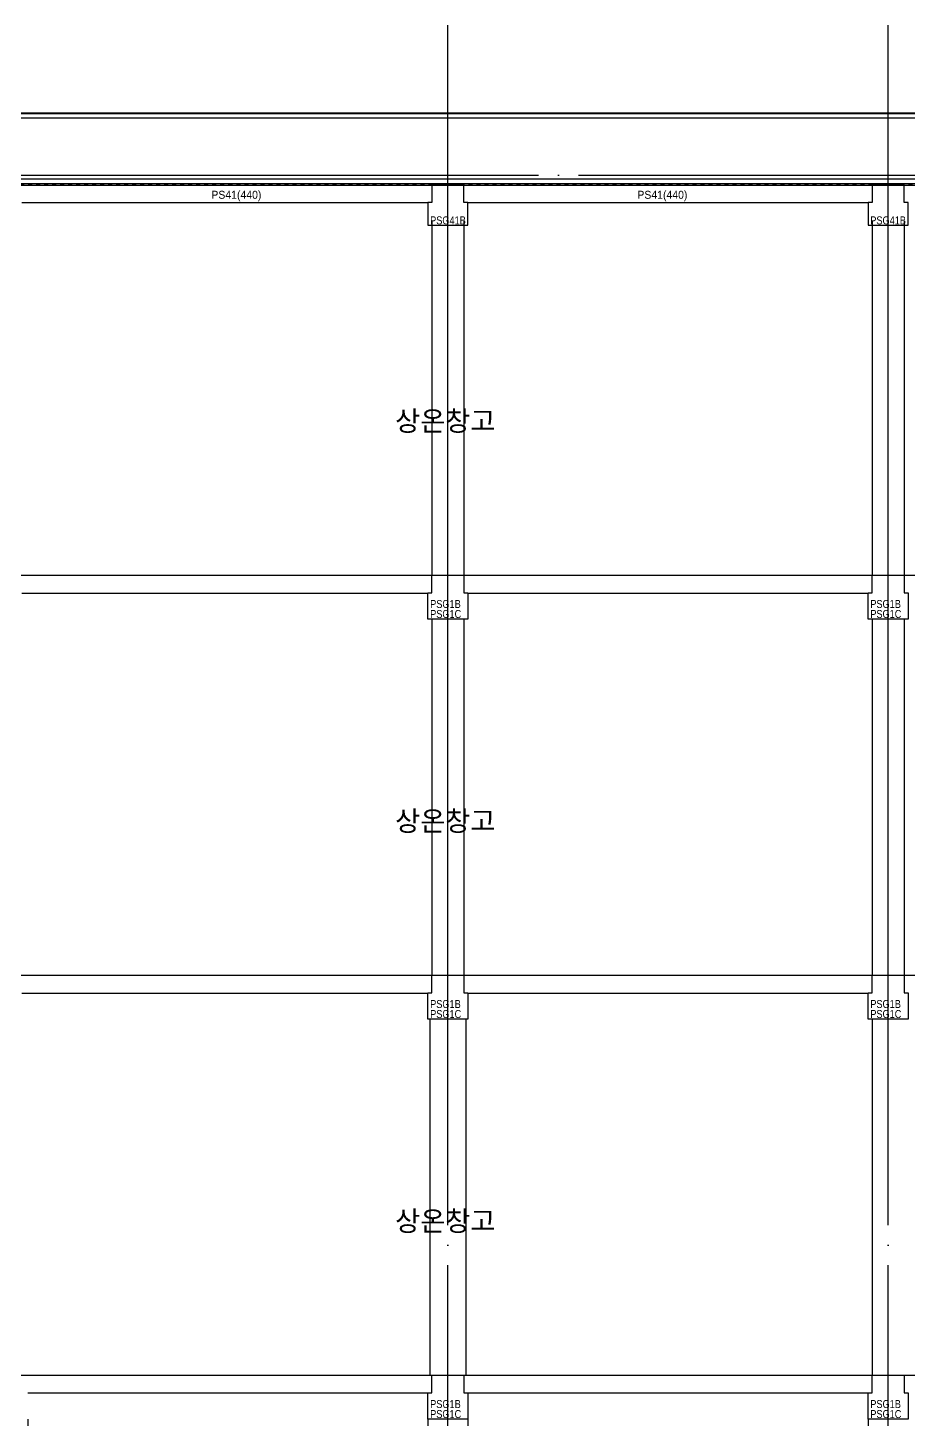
# Model space of a CAD drawing. Header units: millimetres. Extents: x 4754612 to 5801174, y 2368242 to 2777223.
# Drawn here: x 5005216 to 5027216, y 2430143 to 2464924 of the extents above; entities that cross this region are included whole.
import ezdxf
from ezdxf.enums import TextEntityAlignment as Align

# ---------------------------------------------------------------- set-up
doc = ezdxf.new("R2010")
doc.units = ezdxf.units.MM
doc.header["$LTSCALE"] = 1000
doc.linetypes.add('CEN', pattern=[6.2, 6, -0.1, 0, -0.1])
doc.linetypes.add('HIDDEN', pattern=[2, 1, -1])
doc.layers.get('DEFPOINTS').update_dxf_attribs({"color": 151})
for name, color, linetype in [('A-ELE-8', 8, 'Continuous'), ('A-FIN-4', 9, 'Continuous'), ('A-FIN-5', 8, 'Continuous'), ('A-중심선', 10, 'CEN'), ('CON', 2, 'Continuous'), ('FIN-1', 9, 'Continuous')]:
    doc.layers.add(name, color=color, linetype=linetype)
doc.layers.add('Guide-line', color=151, linetype='Continuous', plot=False)
doc.styles.add('A.NARROW', font='ARIALN.TTF')
doc.styles.add('돋움', font='')
doc.styles.get('돋움').set_extended_font_data('Dotum')

# ---------------------------------------------------------------- blocks, each defined once
blk = doc.blocks.new('zw$CF19')
at = {"layer": 'CON'}
blk.add_lwpolyline([(-500, -1100), (-500, -440), (-400, -440), (-400, 0), (400, 0), (400, -440), (500, -440), (500, -1100)], close=True, dxfattribs=at)
at = {"layer": 'DEFPOINTS', "style": 'A.NARROW'}
for s, p in [('PSG1B', (-446, -722, 0)), ('PSG1C', (-446, -972, 0))]:
    blk.add_text(s, height=200, dxfattribs=at).set_placement(p, align=Align.MIDDLE_LEFT)

msp = doc.modelspace()

# ---------------------------------------------------------------- linework, layer by layer
at = {"layer": 'A-ELE-8'}
for p, q in [((5015315.782, 2460093.44), (5015315.782, 2451243.44)), ((5016115.782, 2460093.44), (5016115.782, 2451243.44)), ((5026315.782, 2460093.44), (5026315.782, 2451243.44)), ((5027115.782, 2460093.44), (5027115.782, 2451243.44)), ((5015315.782, 2450143.44), (5015315.782, 2441243.44)), ((5016115.782, 2450143.44), (5016115.782, 2441243.44)), ((5026315.782, 2450143.44), (5026315.782, 2441243.44)), ((5027115.782, 2450143.44), (5027115.782, 2441243.44)), ((5015265.782, 2440143.44), (5015265.782, 2431243.44)), ((5016165.782, 2440143.44), (5016165.782, 2431243.44)), ((5026315.782, 2440143.44), (5026315.782, 2431243.44)), ((5005215.782, 2430143.44), (5005215.782, 2421243.44)), ((5015215.782, 2430143.44), (5015215.782, 2421243.44)), ((5016215.782, 2430143.44), (5016215.782, 2421243.44)), ((5026215.782, 2430143.44), (5026215.782, 2421243.44))]:
    msp.add_line(p, q, dxfattribs=at)
at = {"layer": 'A-FIN-4'}
for p, q in [((5059345.782, 2461143.44), (4949965.782, 2461143.44)), ((5059915.782, 2461023.44), (4949965.782, 2461023.44))]:
    msp.add_line(p, q, dxfattribs=at)
at = {"layer": 'A-FIN-5', "linetype": 'HIDDEN', "ltscale": 0.1}
msp.add_line((5059926.343, 2461003.44), (4949965.782, 2461003.44), dxfattribs=at)
at = {"layer": 'A-중심선', "ltscale": 5}
for p, q in [((5015715.782, 2403989.231), (5015715.782, 2488921.61)), ((5026715.782, 2403989.231), (5026715.782, 2488921.61)), ((4863973.343, 2461243.44), (5174125.782, 2461243.44)), ((4863973.343, 2451243.44), (5174125.782, 2451243.44)), ((4863973.343, 2441243.44), (5174125.782, 2441243.44)), ((4863973.343, 2431243.44), (5174125.782, 2431243.44))]:
    msp.add_line(p, q, dxfattribs=at)
at = {"layer": 'CON'}
for p, q in [((4949965.782, 2460993.44), (5059915.782, 2460993.44)), ((5005065.782, 2460553.44), (5015215.782, 2460553.44)), ((5016215.782, 2460553.44), (5026215.782, 2460553.44)), ((4905615.782, 2451243.44), (5059815.782, 2451243.44)), ((5005065.782, 2450793.44), (5015215.782, 2450793.44)), ((5016215.782, 2450793.44), (5026215.782, 2450793.44)), ((4905615.782, 2441243.44), (5059815.783, 2441243.44)), ((5005065.782, 2440793.44), (5015215.782, 2440793.44)), ((5016215.782, 2440793.44), (5026215.782, 2440793.44)), ((4905315.782, 2431243.44), (5059815.784, 2431243.428)), ((5005215.782, 2430803.44), (5015215.782, 2430803.44)), ((5016215.782, 2430803.44), (5026215.782, 2430803.44))]:
    msp.add_line(p, q, dxfattribs=at)
for points in [[(5015215.782, 2460553.44), (5015215.782, 2459993.44), (5016215.782, 2459993.44), (5016215.782, 2460553.44), (5016115.782, 2460553.44), (5016115.782, 2460993.44), (5015315.782, 2460993.44), (5015315.782, 2460553.44)], [(5026215.782, 2460553.44), (5026215.782, 2459993.44), (5027215.782, 2459993.44), (5027215.782, 2460553.44), (5027115.782, 2460553.44), (5027115.782, 2460993.44), (5026315.782, 2460993.44), (5026315.782, 2460553.44)]]:
    msp.add_lwpolyline(points, close=True, dxfattribs=at)
at = {"layer": 'FIN-1'}
for p, q in [((5060364.292, 2462788.44), (4950040.782, 2462788.44)), ((5059881.814, 2462771.784), (4950040.782, 2462771.784)), ((5059881.814, 2462662.866), (4950040.782, 2462662.866))]:
    msp.add_line(p, q, dxfattribs=at)

# ---------------------------------------------------------------- block references
at = {"layer": 'CON'}
for p in [(5015715.782, 2451243.44), (5026715.782, 2451243.44), (5015715.782, 2441243.44), (5026715.782, 2441243.44), (5015715.782, 2431243.44), (5026715.782, 2431243.44)]:
    msp.add_blockref('zw$CF19', p, dxfattribs=at)

# ---------------------------------------------------------------- texts
at = {"layer": 'DEFPOINTS', "style": 'A.NARROW'}
for p in [(5015269.309, 2460110.004, 0), (5026269.309, 2460110.004, 0)]:
    msp.add_text('PSG41B', height=200, dxfattribs=at).set_placement(p, align=Align.MIDDLE_LEFT)
at = {"layer": 'Guide-line', "style": '돋움'}
for s, height, p in [('PS41(440)', 200, (5010427.602, 2460750.344)), ('PS41(440)', 200, (5021073.749, 2460750.344)), ('상온창고', 500, (5015648.7, 2455096.142)), ('상온창고', 500, (5015648.7, 2445096.142)), ('상온창고', 500, (5015648.7, 2435096.142))]:
    msp.add_text(s, height=height, dxfattribs=at).set_placement(p, align=Align.MIDDLE_CENTER)

doc.saveas('drawing.dxf')
